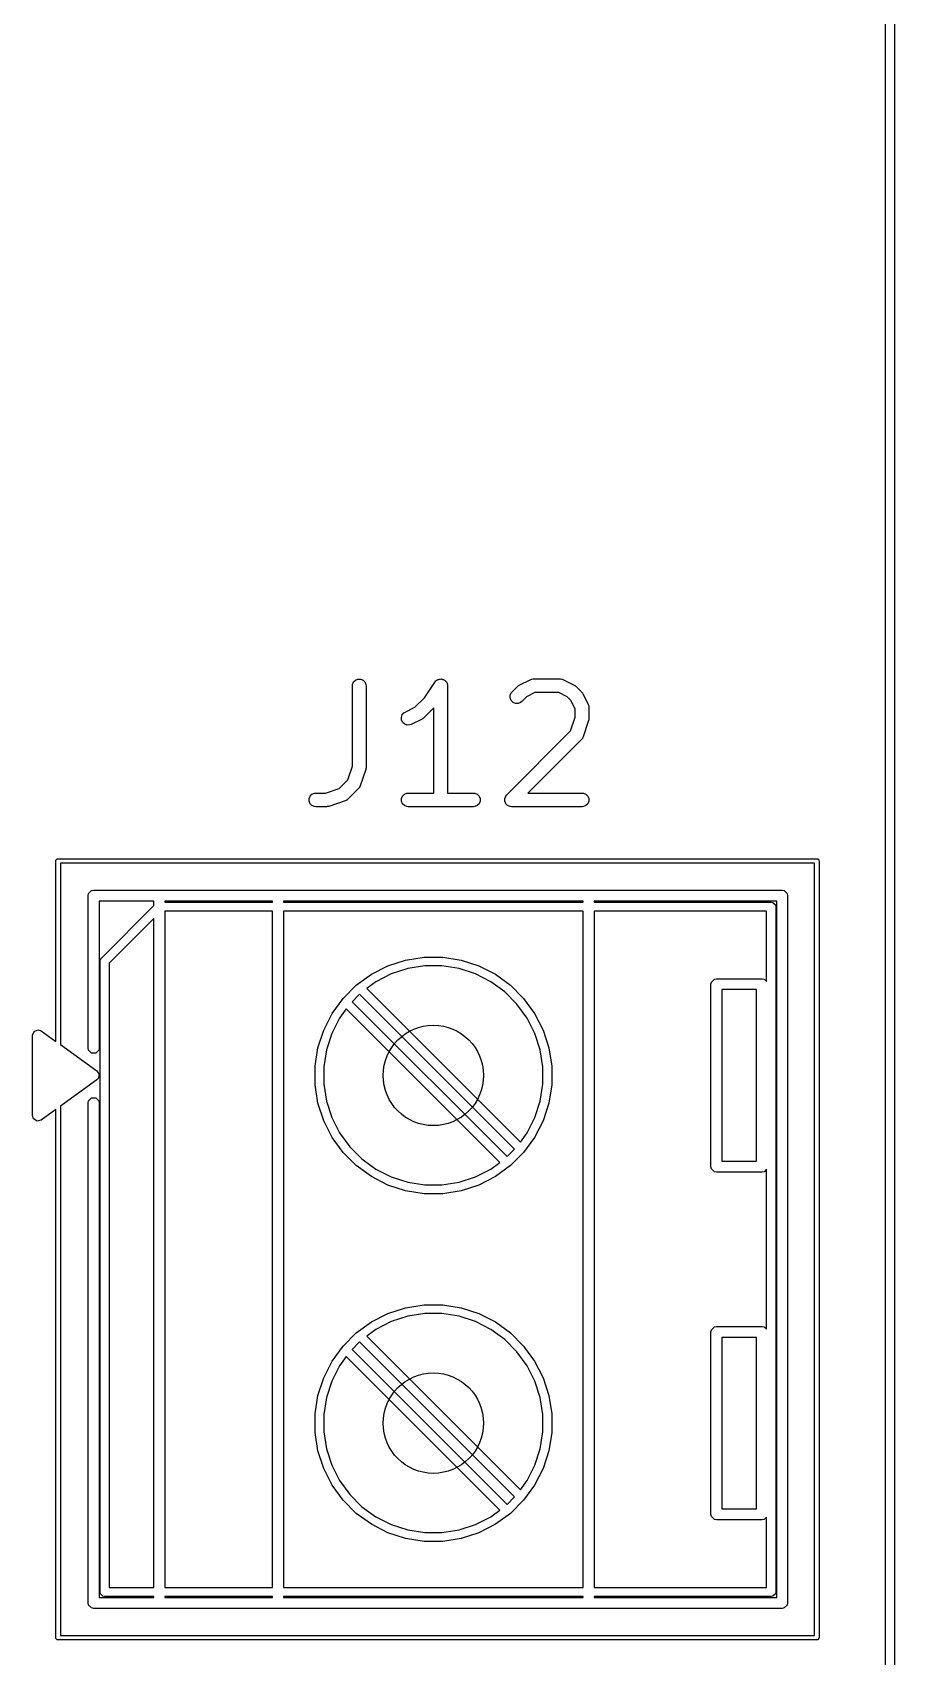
# Model space of a CAD drawing. Header units: millimetres. Extents: x 112.3 to 187.7, y -128.1 to -63.8.
# Drawn here: x 178.31 to 187.75, y -112.36 to -94.56 of the extents above; entities that cross this region are included whole.
import ezdxf

# ---------------------------------------------------------------- set-up
doc = ezdxf.new("R2010")
doc.units = ezdxf.units.MM
doc.layers.add('F.Silkscreen', color=41, linetype='CONTINUOUS', true_color=0xf2eda1)

msp = doc.modelspace()

# ---------------------------------------------------------------- linework, layer by layer
at = {"layer": 'F.Silkscreen', "linetype": 'CONTINUOUS'}
for p, q in [((187.649999, -128.049999), (187.649999, -63.85)), ((187.749999, -63.8), (187.749999, -128.099999)), ((181.813095, -101.720473), (181.814536, -101.705841)), ((181.813095, -102.60116), (181.813095, -101.720473)), ((181.814536, -101.705841), (181.825735, -101.678805)), ((181.825735, -101.678805), (181.846427, -101.658113)), ((181.846427, -101.658113), (181.873463, -101.646914)), ((181.873463, -101.646914), (181.902727, -101.646914)), ((181.902727, -101.646914), (181.929763, -101.658113)), ((181.929763, -101.658113), (181.950455, -101.678805)), ((181.950455, -101.678805), (181.961654, -101.705841)), ((181.961654, -101.705841), (181.963095, -101.720473)), ((181.963095, -101.720473), (181.963095, -102.61333)), ((182.603619, -101.851264), (182.718549, -101.67887)), ((182.718549, -101.67887), (182.718583, -101.678827)), ((182.718583, -101.678827), (182.718593, -101.678805)), ((182.718593, -101.678805), (182.718644, -101.678753)), ((182.718644, -101.678753), (182.727865, -101.667495)), ((182.727865, -101.667495), (182.734034, -101.663363)), ((182.734034, -101.663363), (182.739285, -101.658113)), ((182.739285, -101.658113), (182.746074, -101.6553)), ((182.746074, -101.6553), (182.75218, -101.651212)), ((182.75218, -101.651212), (182.75946, -101.649755)), ((182.75946, -101.649755), (182.766321, -101.646914)), ((182.766321, -101.646914), (182.773669, -101.646914)), ((182.773669, -101.646914), (182.780874, -101.645473)), ((182.780874, -101.645473), (182.788158, -101.646914)), ((182.788158, -101.646914), (182.795585, -101.646914)), ((182.795585, -101.646914), (182.802373, -101.649726)), ((182.802373, -101.649726), (182.809582, -101.651152)), ((182.809582, -101.651152), (182.815761, -101.655271)), ((182.815761, -101.655271), (182.822621, -101.658113)), ((182.822621, -101.658113), (182.827814, -101.663306)), ((182.827814, -101.663306), (182.833931, -101.667384)), ((182.833931, -101.667384), (182.838064, -101.673556)), ((182.838064, -101.673556), (182.843313, -101.678805)), ((182.843313, -101.678805), (182.846124, -101.685592)), ((182.846124, -101.685592), (182.850214, -101.691699)), ((182.850214, -101.691699), (182.85167, -101.69898)), ((182.85167, -101.69898), (182.854512, -101.705841)), ((182.854512, -101.705841), (182.855937, -101.720317)), ((182.855937, -101.720317), (182.855953, -101.720394)), ((182.855953, -101.720394), (182.855947, -101.72042)), ((182.855947, -101.72042), (182.855953, -101.720473)), ((182.855953, -101.720473), (182.855953, -102.895473)), ((183.551926, -101.797853), (183.561253, -101.786488)), ((183.561253, -101.786488), (183.620777, -101.726964)), ((183.620777, -101.726964), (183.626529, -101.722243)), ((183.626529, -101.722243), (183.627826, -101.720748)), ((183.627826, -101.720748), (183.63008, -101.719329)), ((183.63008, -101.719329), (183.632143, -101.717636)), ((183.632143, -101.717636), (183.633974, -101.716877)), ((183.633974, -101.716877), (183.640269, -101.712915)), ((183.640269, -101.712915), (183.759316, -101.653391)), ((183.759316, -101.653391), (183.773048, -101.648136)), ((183.773048, -101.648136), (183.775735, -101.647945)), ((183.775735, -101.647945), (183.778225, -101.646914)), ((183.778225, -101.646914), (183.792857, -101.645473)), ((183.792857, -101.645473), (184.090476, -101.645473)), ((184.090476, -101.645473), (184.105108, -101.646914)), ((184.105108, -101.646914), (184.107597, -101.647945)), ((184.107597, -101.647945), (184.110285, -101.648136)), ((184.110285, -101.648136), (184.124017, -101.653391)), ((184.124017, -101.653391), (184.243065, -101.712915)), ((184.243065, -101.712915), (184.249361, -101.716878)), ((184.249361, -101.716878), (184.251192, -101.717637)), ((184.251192, -101.717637), (184.253253, -101.719328)), ((184.253253, -101.719328), (184.255508, -101.720748)), ((184.255508, -101.720748), (184.256804, -101.722243)), ((184.256804, -101.722243), (184.262557, -101.726964)), ((184.262557, -101.726964), (184.322081, -101.786488)), ((184.322081, -101.786488), (184.326802, -101.79224)), ((182.390269, -102.010534), (182.49843, -101.956453)), ((182.49843, -101.956453), (182.603619, -101.851264)), ((182.705953, -101.961062), (182.59589, -102.071125)), ((182.705953, -102.895473), (182.705953, -101.961062)), ((183.540727, -101.82489), (183.551926, -101.797853)), ((183.540727, -101.854152), (183.540727, -101.82489)), ((183.551926, -101.881189), (183.540727, -101.854152)), ((183.572618, -101.901881), (183.551926, -101.881189)), ((183.599655, -101.91308), (183.572618, -101.901881)), ((183.628917, -101.91308), (183.599655, -101.91308)), ((183.655954, -101.901881), (183.628917, -101.91308)), ((183.667319, -101.892554), (183.655954, -101.901881)), ((183.718237, -101.841635), (183.667319, -101.892554)), ((183.810562, -101.795473), (183.718237, -101.841635)), ((184.072771, -101.795473), (183.810562, -101.795473)), ((184.165097, -101.841636), (184.072771, -101.795473)), ((184.207408, -101.883947), (184.165097, -101.841636)), ((184.253571, -101.976272), (184.207408, -101.883947)), ((184.326802, -101.79224), (184.328298, -101.793538)), ((184.328298, -101.793538), (184.329717, -101.795792)), ((184.329717, -101.795792), (184.331409, -101.797854)), ((184.331409, -101.797854), (184.332167, -101.799684)), ((184.332167, -101.799684), (184.33613, -101.80598)), ((184.33613, -101.80598), (184.395653, -101.925028)), ((184.395653, -101.925028), (184.400908, -101.93876)), ((184.400908, -101.93876), (184.401098, -101.941447)), ((184.401098, -101.941447), (184.40213, -101.943937)), ((184.40213, -101.943937), (184.403571, -101.958569)), ((184.403571, -101.958569), (184.403571, -102.077616)), ((182.349399, -102.068235), (182.358653, -102.040474)), ((182.351473, -102.097426), (182.349399, -102.068235)), ((182.364561, -102.1236), (182.351473, -102.097426)), ((182.358653, -102.040474), (182.377826, -102.018367)), ((182.386668, -102.142773), (182.364561, -102.1236)), ((182.377826, -102.018367), (182.390269, -102.010534)), ((182.414429, -102.152027), (182.386668, -102.142773)), ((182.457351, -102.144698), (182.44362, -102.149953)), ((182.576398, -102.085174), (182.457351, -102.144698)), ((182.582692, -102.081211), (182.576398, -102.085174)), ((182.584524, -102.080453), (182.582692, -102.081211)), ((182.586586, -102.078759), (182.584524, -102.080453)), ((182.588841, -102.077341), (182.586586, -102.078759)), ((182.590137, -102.075845), (182.588841, -102.077341)), ((182.59589, -102.071125), (182.590137, -102.075845)), ((184.203495, -102.215674), (184.253571, -102.065446)), ((184.253571, -102.065446), (184.253571, -101.976272)), ((184.399722, -102.101333), (184.340199, -102.279905)), ((184.401371, -102.094079), (184.399722, -102.101333)), ((184.40213, -102.092248), (184.401371, -102.094079)), ((184.402391, -102.089593), (184.40213, -102.092248)), ((184.402982, -102.086996), (184.402391, -102.089593)), ((184.403571, -102.077616), (184.402841, -102.085021)), ((184.402841, -102.085021), (184.402982, -102.086996)), ((182.44362, -102.149953), (182.414429, -102.152027)), ((183.501729, -102.91744), (184.203495, -102.215674)), ((184.322081, -102.309221), (183.735828, -102.895473)), ((184.331408, -102.297856), (184.322081, -102.309221)), ((184.332439, -102.295365), (184.331408, -102.297856)), ((184.334205, -102.29333), (184.332439, -102.295365)), ((184.340199, -102.279905), (184.334205, -102.29333)), ((181.763019, -102.751388), (181.813095, -102.60116)), ((181.959246, -102.637047), (181.899723, -102.815619)), ((181.960895, -102.629793), (181.959246, -102.637047)), ((181.961654, -102.627962), (181.960895, -102.629793)), ((181.961915, -102.625307), (181.961654, -102.627962)), ((181.962506, -102.62271), (181.961915, -102.625307)), ((181.963095, -102.61333), (181.962365, -102.620735)), ((181.962365, -102.620735), (181.962506, -102.62271)), ((181.518783, -102.895473), (181.66901, -102.845397)), ((181.66901, -102.845397), (181.763019, -102.751388)), ((181.881605, -102.844935), (181.762557, -102.963983)), ((181.890932, -102.83357), (181.881605, -102.844935)), ((181.891963, -102.831079), (181.890932, -102.83357)), ((181.893729, -102.829044), (181.891963, -102.831079)), ((181.899723, -102.815619), (181.893729, -102.829044)), ((181.338346, -102.955841), (181.349545, -102.928805)), ((181.338346, -102.985105), (181.338346, -102.955841)), ((181.349545, -103.012141), (181.338346, -102.985105)), ((181.349545, -102.928805), (181.370237, -102.908113)), ((181.370237, -103.032833), (181.349545, -103.012141)), ((181.370237, -102.908113), (181.397273, -102.896914)), ((181.397273, -103.044032), (181.370237, -103.032833)), ((181.397273, -102.896914), (181.411905, -102.895473)), ((181.411905, -102.895473), (181.518783, -102.895473)), ((181.733241, -102.982101), (181.55467, -103.041624)), ((181.746666, -102.976107), (181.733241, -102.982101)), ((181.748701, -102.974341), (181.746666, -102.976107)), ((181.751192, -102.97331), (181.748701, -102.974341)), ((181.762557, -102.963983), (181.751192, -102.97331)), ((182.350251, -102.955841), (182.36145, -102.928805)), ((182.350251, -102.985105), (182.350251, -102.955841)), ((182.36145, -103.012141), (182.350251, -102.985105)), ((182.36145, -102.928805), (182.382142, -102.908113)), ((182.382142, -103.032833), (182.36145, -103.012141)), ((182.382142, -102.908113), (182.409178, -102.896914)), ((182.409178, -103.044032), (182.382142, -103.032833)), ((182.409178, -102.896914), (182.42381, -102.895473)), ((182.42381, -102.895473), (182.705953, -102.895473)), ((182.855953, -102.895473), (183.138095, -102.895473)), ((183.138095, -102.895473), (183.152727, -102.896914)), ((183.152727, -102.896914), (183.179763, -102.908113)), ((183.179763, -103.032833), (183.152727, -103.044032)), ((183.179763, -102.908113), (183.200455, -102.928805)), ((183.200455, -103.012141), (183.179763, -103.032833)), ((183.200455, -102.928805), (183.211654, -102.955841)), ((183.211654, -102.985105), (183.200455, -103.012141)), ((183.211654, -102.955841), (183.211654, -102.985105)), ((183.481203, -102.955841), (183.492402, -102.928805)), ((183.481203, -102.985105), (183.481203, -102.955841)), ((183.492402, -103.012141), (183.481203, -102.985105)), ((183.492402, -102.928805), (183.501729, -102.91744)), ((183.513094, -103.032833), (183.492402, -103.012141)), ((183.54013, -103.044032), (183.513094, -103.032833)), ((183.735828, -102.895473), (184.328571, -102.895473)), ((184.328571, -102.895473), (184.343203, -102.896914)), ((184.343203, -102.896914), (184.370239, -102.908113)), ((184.370239, -103.032833), (184.343203, -103.044032)), ((184.370239, -102.908113), (184.390931, -102.928805)), ((184.390931, -103.012141), (184.370239, -103.032833)), ((184.390931, -102.928805), (184.40213, -102.955841)), ((184.40213, -102.985105), (184.390931, -103.012141)), ((184.40213, -102.955841), (184.40213, -102.985105)), ((181.411905, -103.045473), (181.397273, -103.044032)), ((181.530953, -103.045473), (181.411905, -103.045473)), ((181.538358, -103.044743), (181.530953, -103.045473)), ((181.540333, -103.044884), (181.538358, -103.044743)), ((181.54293, -103.044293), (181.540333, -103.044884)), ((181.545585, -103.044032), (181.54293, -103.044293)), ((181.547416, -103.043273), (181.545585, -103.044032)), ((181.55467, -103.041624), (181.547416, -103.043273)), ((182.42381, -103.045473), (182.409178, -103.044032)), ((183.138095, -103.045473), (182.42381, -103.045473)), ((183.152727, -103.044032), (183.138095, -103.045473)), ((183.554762, -103.045473), (183.54013, -103.044032)), ((184.328571, -103.045473), (183.554762, -103.045473)), ((184.343203, -103.044032), (184.328571, -103.045473)), ((178.565, -103.64), (178.566903, -103.630433)), ((178.565, -105.616675), (178.565, -103.64)), ((178.566903, -103.630433), (178.580433, -103.616903)), ((178.580433, -103.616903), (178.59, -103.615)), ((178.59, -103.615), (186.9, -103.615)), ((178.615, -103.665), (178.615, -105.652741)), ((186.875, -103.665), (178.615, -103.665)), ((186.875, -112.125), (186.875, -103.665)), ((186.9, -103.615), (186.909567, -103.616903)), ((186.909567, -103.616903), (186.923097, -103.630433)), ((186.923097, -103.630433), (186.925, -103.64)), ((186.925, -103.64), (186.925, -112.15)), ((178.92, -104.02), (178.924567, -103.997039)), ((178.92, -105.69), (178.92, -104.02)), ((178.924567, -103.997039), (178.957039, -103.964567)), ((178.957039, -103.964567), (178.98, -103.96)), ((178.98, -103.96), (186.52, -103.96)), ((179.64, -104.08), (179.04, -104.08)), ((179.04, -104.08), (179.04, -105.69)), ((179.64, -104.12929), (179.64, -104.08)), ((179.76, -104.08), (179.76, -104.09)), ((180.94, -104.08), (179.76, -104.08)), ((179.76, -104.09), (180.94, -104.09)), ((180.94, -104.09), (180.94, -104.08)), ((181.06, -104.08), (181.06, -104.09)), ((184.34, -104.08), (181.06, -104.08)), ((181.06, -104.09), (184.34, -104.09)), ((184.34, -104.09), (184.34, -104.08)), ((184.46, -104.08), (184.46, -104.09)), ((186.46, -104.08), (184.46, -104.08)), ((184.46, -104.09), (186.4, -104.09)), ((186.4, -104.09), (186.419134, -104.093806)), ((186.419134, -104.093806), (186.446194, -104.120866)), ((186.46, -111.71), (186.46, -104.08)), ((186.52, -103.96), (186.542961, -103.964567)), ((186.542961, -103.964567), (186.575433, -103.997039)), ((186.575433, -103.997039), (186.58, -104.02)), ((186.58, -104.02), (186.58, -111.77)), ((179.064645, -104.704645), (179.64, -104.12929)), ((179.64, -104.27071), (179.15, -104.76071)), ((179.64, -111.6), (179.64, -104.27071)), ((179.76, -104.19), (179.76, -111.6)), ((180.94, -104.19), (179.76, -104.19)), ((180.94, -111.6), (180.94, -104.19)), ((181.06, -104.19), (181.06, -111.6)), ((184.34, -104.19), (181.06, -104.19)), ((184.34, -111.6), (184.34, -104.19)), ((184.46, -104.19), (184.46, -111.6)), ((186.35, -104.19), (184.46, -104.19)), ((186.35, -104.961606), (186.35, -104.19)), ((186.446194, -104.120866), (186.45, -104.14)), ((186.45, -104.14), (186.45, -111.65)), ((179.05, -104.74), (179.053806, -104.720866)), ((179.05, -111.65), (179.05, -104.74)), ((179.053806, -104.720866), (179.064645, -104.704645)), ((179.15, -104.76071), (179.15, -111.6)), ((182.020752, -104.881568), (182.202512, -104.788957)), ((182.202512, -104.788957), (182.396521, -104.725919)), ((182.396521, -104.725919), (182.598003, -104.694007)), ((182.605558, -104.79), (182.418999, -104.819548)), ((182.598003, -104.694007), (182.801997, -104.694007)), ((182.794442, -104.79), (182.605558, -104.79)), ((182.981001, -104.819548), (182.794442, -104.79)), ((182.801997, -104.694007), (183.003479, -104.725919)), ((183.003479, -104.725919), (183.197488, -104.788957)), ((183.197488, -104.788957), (183.379248, -104.881568)), ((181.855718, -105.001472), (182.020752, -104.881568)), ((182.071063, -104.963668), (181.970465, -105.036755)), ((182.23936, -104.877916), (182.071063, -104.963668)), ((182.418999, -104.819548), (182.23936, -104.877916)), ((183.16064, -104.877916), (182.981001, -104.819548)), ((183.328937, -104.963668), (183.16064, -104.877916)), ((183.481748, -105.074691), (183.328937, -104.963668)), ((183.379248, -104.881568), (183.544282, -105.001472)), ((185.74, -104.99), (185.744567, -104.967039)), ((185.74, -106.99), (185.74, -104.99)), ((185.744567, -104.967039), (185.777039, -104.934567)), ((185.777039, -104.934567), (185.8, -104.93)), ((185.8, -104.93), (186.3, -104.93)), ((186.3, -104.93), (186.322961, -104.934567)), ((186.322961, -104.934567), (186.35, -104.961606)), ((181.591568, -105.310752), (181.711472, -105.145718)), ((181.711472, -105.145718), (181.855718, -105.001472)), ((181.892616, -105.100326), (181.810326, -105.182616)), ((183.589673, -106.797383), (181.892616, -105.100326)), ((181.970465, -105.036755), (183.653244, -106.719533)), ((183.615309, -105.208252), (183.481748, -105.074691)), ((183.544282, -105.001472), (183.688528, -105.145718)), ((183.688528, -105.145718), (183.808432, -105.310752)), ((185.86, -105.05), (185.86, -106.93)), ((186.24, -105.05), (185.86, -105.05)), ((186.24, -106.93), (186.24, -105.05)), ((181.498957, -105.492512), (181.591568, -105.310752)), ((181.746755, -105.260465), (181.673668, -105.361063)), ((183.429533, -106.943244), (181.746755, -105.260465)), ((181.810326, -105.182616), (183.507383, -106.879673)), ((183.726332, -105.361063), (183.615309, -105.208252)), ((183.808432, -105.310752), (183.901043, -105.492512)), ((178.31, -105.55), (178.327574, -105.507574)), ((178.327574, -105.507574), (178.37, -105.49)), ((178.37, -105.49), (178.4051, -105.501338)), ((178.4051, -105.501338), (178.565, -105.616675)), ((181.435919, -105.686521), (181.498957, -105.492512)), ((181.673668, -105.361063), (181.587916, -105.52936)), ((183.812084, -105.52936), (183.726332, -105.361063)), ((183.901043, -105.492512), (183.964081, -105.686521)), ((178.31, -106.43), (178.31, -105.55)), ((178.615, -105.652741), (179.0151, -105.941338)), ((178.924567, -105.712961), (178.92, -105.69)), ((179.04, -105.69), (179.035433, -105.712961)), ((181.404007, -105.888003), (181.435919, -105.686521)), ((181.587916, -105.52936), (181.529548, -105.708999)), ((183.870452, -105.708999), (183.812084, -105.52936)), ((183.964081, -105.686521), (183.995993, -105.888003)), ((178.957039, -105.745433), (178.924567, -105.712961)), ((179.002961, -105.745433), (178.957039, -105.745433)), ((179.035433, -105.712961), (179.002961, -105.745433)), ((181.529548, -105.708999), (181.5, -105.895558)), ((183.9, -105.895558), (183.870452, -105.708999)), ((179.0151, -106.038662), (178.615, -106.327258)), ((179.0151, -105.941338), (179.039229, -105.980411)), ((179.028662, -106.0251), (179.0151, -106.038662)), ((179.039229, -105.980411), (179.028662, -106.0251)), ((181.404007, -105.895558), (181.404007, -105.888003)), ((181.404007, -106.091997), (181.404007, -105.895558)), ((181.5, -105.895558), (181.5, -106.084442)), ((183.9, -106.084442), (183.9, -105.895558)), ((183.995993, -105.888003), (183.995993, -106.091997)), ((178.924567, -106.267039), (178.957039, -106.234567)), ((178.957039, -106.234567), (179.002961, -106.234567)), ((179.002961, -106.234567), (179.035433, -106.267039)), ((181.435919, -106.293479), (181.404007, -106.091997)), ((181.5, -106.084442), (181.529548, -106.271001)), ((183.870452, -106.271001), (183.9, -106.084442)), ((183.995993, -106.091997), (183.964081, -106.293479)), ((178.565, -106.363324), (178.4051, -106.478662)), ((178.565, -112.15), (178.565, -106.363324)), ((178.615, -106.327258), (178.615, -112.125)), ((178.92, -106.29), (178.924567, -106.267039)), ((178.92, -111.77), (178.92, -106.29)), ((179.035433, -106.267039), (179.04, -106.29)), ((179.04, -106.29), (179.04, -111.71)), ((181.498957, -106.487488), (181.435919, -106.293479)), ((181.529548, -106.271001), (181.587916, -106.45064)), ((183.812084, -106.45064), (183.870452, -106.271001)), ((183.964081, -106.293479), (183.901043, -106.487488)), ((178.321338, -106.4651), (178.31, -106.43)), ((178.360411, -106.489229), (178.321338, -106.4651)), ((178.4051, -106.478662), (178.360411, -106.489229)), ((181.591568, -106.669248), (181.498957, -106.487488)), ((181.587916, -106.45064), (181.673668, -106.618937)), ((183.726332, -106.618937), (183.812084, -106.45064)), ((183.901043, -106.487488), (183.808432, -106.669248)), ((181.711472, -106.834282), (181.591568, -106.669248)), ((181.673668, -106.618937), (181.784691, -106.771748)), ((181.784691, -106.771748), (181.918252, -106.905309)), ((183.653244, -106.719533), (183.726332, -106.618937)), ((183.808432, -106.669248), (183.688528, -106.834282)), ((181.855718, -106.978528), (181.711472, -106.834282)), ((181.918252, -106.905309), (182.071063, -107.016332)), ((183.328937, -107.016332), (183.429533, -106.943244)), ((183.507383, -106.879673), (183.589673, -106.797383)), ((183.688528, -106.834282), (183.544282, -106.978528)), ((185.86, -106.93), (186.24, -106.93)), ((182.020752, -107.098432), (181.855718, -106.978528)), ((182.202512, -107.191043), (182.020752, -107.098432)), ((182.071063, -107.016332), (182.23936, -107.102084)), ((182.23936, -107.102084), (182.418999, -107.160452)), ((182.981001, -107.160452), (183.16064, -107.102084)), ((183.16064, -107.102084), (183.328937, -107.016332)), ((183.379248, -107.098432), (183.197488, -107.191043)), ((183.544282, -106.978528), (183.379248, -107.098432)), ((185.744567, -107.012961), (185.74, -106.99)), ((185.777039, -107.045433), (185.744567, -107.012961)), ((185.8, -107.05), (185.777039, -107.045433)), ((186.3, -107.05), (185.8, -107.05)), ((186.322961, -107.045433), (186.3, -107.05)), ((186.35, -107.018394), (186.322961, -107.045433)), ((186.35, -108.771606), (186.35, -107.018394)), ((182.396521, -107.254081), (182.202512, -107.191043)), ((182.598003, -107.285993), (182.396521, -107.254081)), ((182.418999, -107.160452), (182.605558, -107.19)), ((182.801997, -107.285993), (182.598003, -107.285993)), ((182.605558, -107.19), (182.794442, -107.19)), ((182.794442, -107.19), (182.981001, -107.160452)), ((183.003479, -107.254081), (182.801997, -107.285993)), ((183.197488, -107.191043), (183.003479, -107.254081)), ((182.202512, -108.598957), (182.396521, -108.535919)), ((182.396521, -108.535919), (182.598003, -108.504007)), ((182.598003, -108.504007), (182.801997, -108.504007)), ((182.801997, -108.504007), (183.003479, -108.535919)), ((183.003479, -108.535919), (183.197488, -108.598957)), ((181.855718, -108.811472), (182.020752, -108.691568)), ((182.020752, -108.691568), (182.202512, -108.598957)), ((182.23936, -108.687916), (182.071063, -108.773668)), ((182.418999, -108.629548), (182.23936, -108.687916)), ((182.605558, -108.6), (182.418999, -108.629548)), ((182.794442, -108.6), (182.605558, -108.6)), ((182.981001, -108.629548), (182.794442, -108.6)), ((183.16064, -108.687916), (182.981001, -108.629548)), ((183.328937, -108.773668), (183.16064, -108.687916)), ((183.197488, -108.598957), (183.379248, -108.691568)), ((183.379248, -108.691568), (183.544282, -108.811472)), ((181.711472, -108.955718), (181.855718, -108.811472)), ((182.071063, -108.773668), (181.970465, -108.846755)), ((181.970465, -108.846755), (183.653244, -110.529533)), ((183.481748, -108.884691), (183.328937, -108.773668)), ((183.615309, -109.018252), (183.481748, -108.884691)), ((183.544282, -108.811472), (183.688528, -108.955718)), ((185.74, -108.8), (185.744567, -108.777039)), ((185.74, -110.8), (185.74, -108.8)), ((185.744567, -108.777039), (185.777039, -108.744567)), ((185.777039, -108.744567), (185.8, -108.74)), ((185.8, -108.74), (186.3, -108.74)), ((185.86, -108.86), (185.86, -110.74)), ((186.24, -108.86), (185.86, -108.86)), ((186.24, -110.74), (186.24, -108.86)), ((186.3, -108.74), (186.322961, -108.744567)), ((186.322961, -108.744567), (186.35, -108.771606)), ((181.591568, -109.120752), (181.711472, -108.955718)), ((181.746755, -109.070465), (181.673668, -109.171063)), ((183.429533, -110.753244), (181.746755, -109.070465)), ((181.892616, -108.910326), (181.810326, -108.992616)), ((181.810326, -108.992616), (183.507383, -110.689673)), ((183.589673, -110.607383), (181.892616, -108.910326)), ((183.726332, -109.171063), (183.615309, -109.018252)), ((183.688528, -108.955718), (183.808432, -109.120752)), ((181.498957, -109.302512), (181.591568, -109.120752)), ((181.673668, -109.171063), (181.587916, -109.33936)), ((183.812084, -109.33936), (183.726332, -109.171063)), ((183.808432, -109.120752), (183.901043, -109.302512)), ((181.435919, -109.496521), (181.498957, -109.302512)), ((181.587916, -109.33936), (181.529548, -109.518999)), ((183.870452, -109.518999), (183.812084, -109.33936)), ((183.901043, -109.302512), (183.964081, -109.496521)), ((181.404007, -109.698003), (181.435919, -109.496521)), ((181.529548, -109.518999), (181.5, -109.705558)), ((183.9, -109.705558), (183.870452, -109.518999)), ((183.964081, -109.496521), (183.995993, -109.698003)), ((181.404007, -109.705558), (181.404007, -109.698003)), ((181.404007, -109.901997), (181.404007, -109.705558)), ((181.5, -109.705558), (181.5, -109.894442)), ((183.9, -109.894442), (183.9, -109.705558)), ((183.995993, -109.698003), (183.995993, -109.901997)), ((181.435919, -110.103479), (181.404007, -109.901997)), ((181.5, -109.894442), (181.529548, -110.081001)), ((183.870452, -110.081001), (183.9, -109.894442)), ((183.995993, -109.901997), (183.964081, -110.103479)), ((181.498957, -110.297488), (181.435919, -110.103479)), ((181.529548, -110.081001), (181.587916, -110.26064)), ((183.812084, -110.26064), (183.870452, -110.081001)), ((183.964081, -110.103479), (183.901043, -110.297488)), ((181.591568, -110.479248), (181.498957, -110.297488)), ((181.587916, -110.26064), (181.673668, -110.428937)), ((183.726332, -110.428937), (183.812084, -110.26064)), ((183.901043, -110.297488), (183.808432, -110.479248)), ((181.711472, -110.644282), (181.591568, -110.479248)), ((181.673668, -110.428937), (181.784691, -110.581748)), ((183.653244, -110.529533), (183.726332, -110.428937)), ((183.808432, -110.479248), (183.688528, -110.644282)), ((181.855718, -110.788528), (181.711472, -110.644282)), ((181.784691, -110.581748), (181.918252, -110.715309)), ((183.507383, -110.689673), (183.589673, -110.607383)), ((183.688528, -110.644282), (183.544282, -110.788528)), ((182.020752, -110.908432), (181.855718, -110.788528)), ((181.918252, -110.715309), (182.071063, -110.826332)), ((182.071063, -110.826332), (182.23936, -110.912084)), ((183.16064, -110.912084), (183.328937, -110.826332)), ((183.328937, -110.826332), (183.429533, -110.753244)), ((183.544282, -110.788528), (183.379248, -110.908432)), ((185.744567, -110.822961), (185.74, -110.8)), ((185.777039, -110.855433), (185.744567, -110.822961)), ((185.8, -110.86), (185.777039, -110.855433)), ((186.3, -110.86), (185.8, -110.86)), ((185.86, -110.74), (186.24, -110.74)), ((186.322961, -110.855433), (186.3, -110.86)), ((186.35, -110.828394), (186.322961, -110.855433)), ((186.35, -111.6), (186.35, -110.828394)), ((182.202512, -111.001043), (182.020752, -110.908432)), ((182.396521, -111.064081), (182.202512, -111.001043)), ((182.23936, -110.912084), (182.418999, -110.970452)), ((182.418999, -110.970452), (182.605558, -111)), ((182.605558, -111), (182.794442, -111)), ((182.794442, -111), (182.981001, -110.970452)), ((182.981001, -110.970452), (183.16064, -110.912084)), ((183.197488, -111.001043), (183.003479, -111.064081)), ((183.379248, -110.908432), (183.197488, -111.001043)), ((182.598003, -111.095993), (182.396521, -111.064081)), ((182.801997, -111.095993), (182.598003, -111.095993)), ((183.003479, -111.064081), (182.801997, -111.095993)), ((179.04, -111.71), (179.64, -111.71)), ((179.053806, -111.669134), (179.05, -111.65)), ((179.080866, -111.696194), (179.053806, -111.669134)), ((179.1, -111.7), (179.080866, -111.696194)), ((179.64, -111.7), (179.1, -111.7)), ((179.15, -111.6), (179.64, -111.6)), ((179.64, -111.71), (179.64, -111.7)), ((179.76, -111.6), (180.94, -111.6)), ((179.76, -111.7), (179.76, -111.71)), ((180.94, -111.7), (179.76, -111.7)), ((179.76, -111.71), (180.94, -111.71)), ((180.94, -111.71), (180.94, -111.7)), ((181.06, -111.6), (184.34, -111.6)), ((181.06, -111.7), (181.06, -111.71)), ((184.34, -111.7), (181.06, -111.7)), ((181.06, -111.71), (184.34, -111.71)), ((184.34, -111.71), (184.34, -111.7)), ((184.46, -111.6), (186.35, -111.6)), ((186.4, -111.7), (184.46, -111.7)), ((184.46, -111.7), (184.46, -111.71)), ((184.46, -111.71), (186.46, -111.71)), ((186.419134, -111.696194), (186.4, -111.7)), ((186.446194, -111.669134), (186.419134, -111.696194)), ((186.45, -111.65), (186.446194, -111.669134)), ((178.924567, -111.792961), (178.92, -111.77)), ((178.957039, -111.825433), (178.924567, -111.792961)), ((178.98, -111.83), (178.957039, -111.825433)), ((186.52, -111.83), (178.98, -111.83)), ((186.542961, -111.825433), (186.52, -111.83)), ((186.575433, -111.792961), (186.542961, -111.825433)), ((186.58, -111.77), (186.575433, -111.792961)), ((178.566903, -112.159567), (178.565, -112.15)), ((178.580433, -112.173097), (178.566903, -112.159567)), ((178.59, -112.175), (178.580433, -112.173097)), ((186.9, -112.175), (178.59, -112.175)), ((178.615, -112.125), (186.875, -112.125)), ((186.909567, -112.173097), (186.9, -112.175)), ((186.923097, -112.159567), (186.909567, -112.173097)), ((186.925, -112.15), (186.923097, -112.159567))]:
    msp.add_line(p, q, dxfattribs=at)
at = {"layer": 'F.Silkscreen'}
for centre in [(182.7, -105.99), (182.7, -105.99), (182.7, -105.99), (182.7, -109.8), (182.7, -109.8), (182.7, -109.8)]:
    msp.add_circle(centre, 0.55, dxfattribs=at)

doc.saveas('drawing.dxf')
